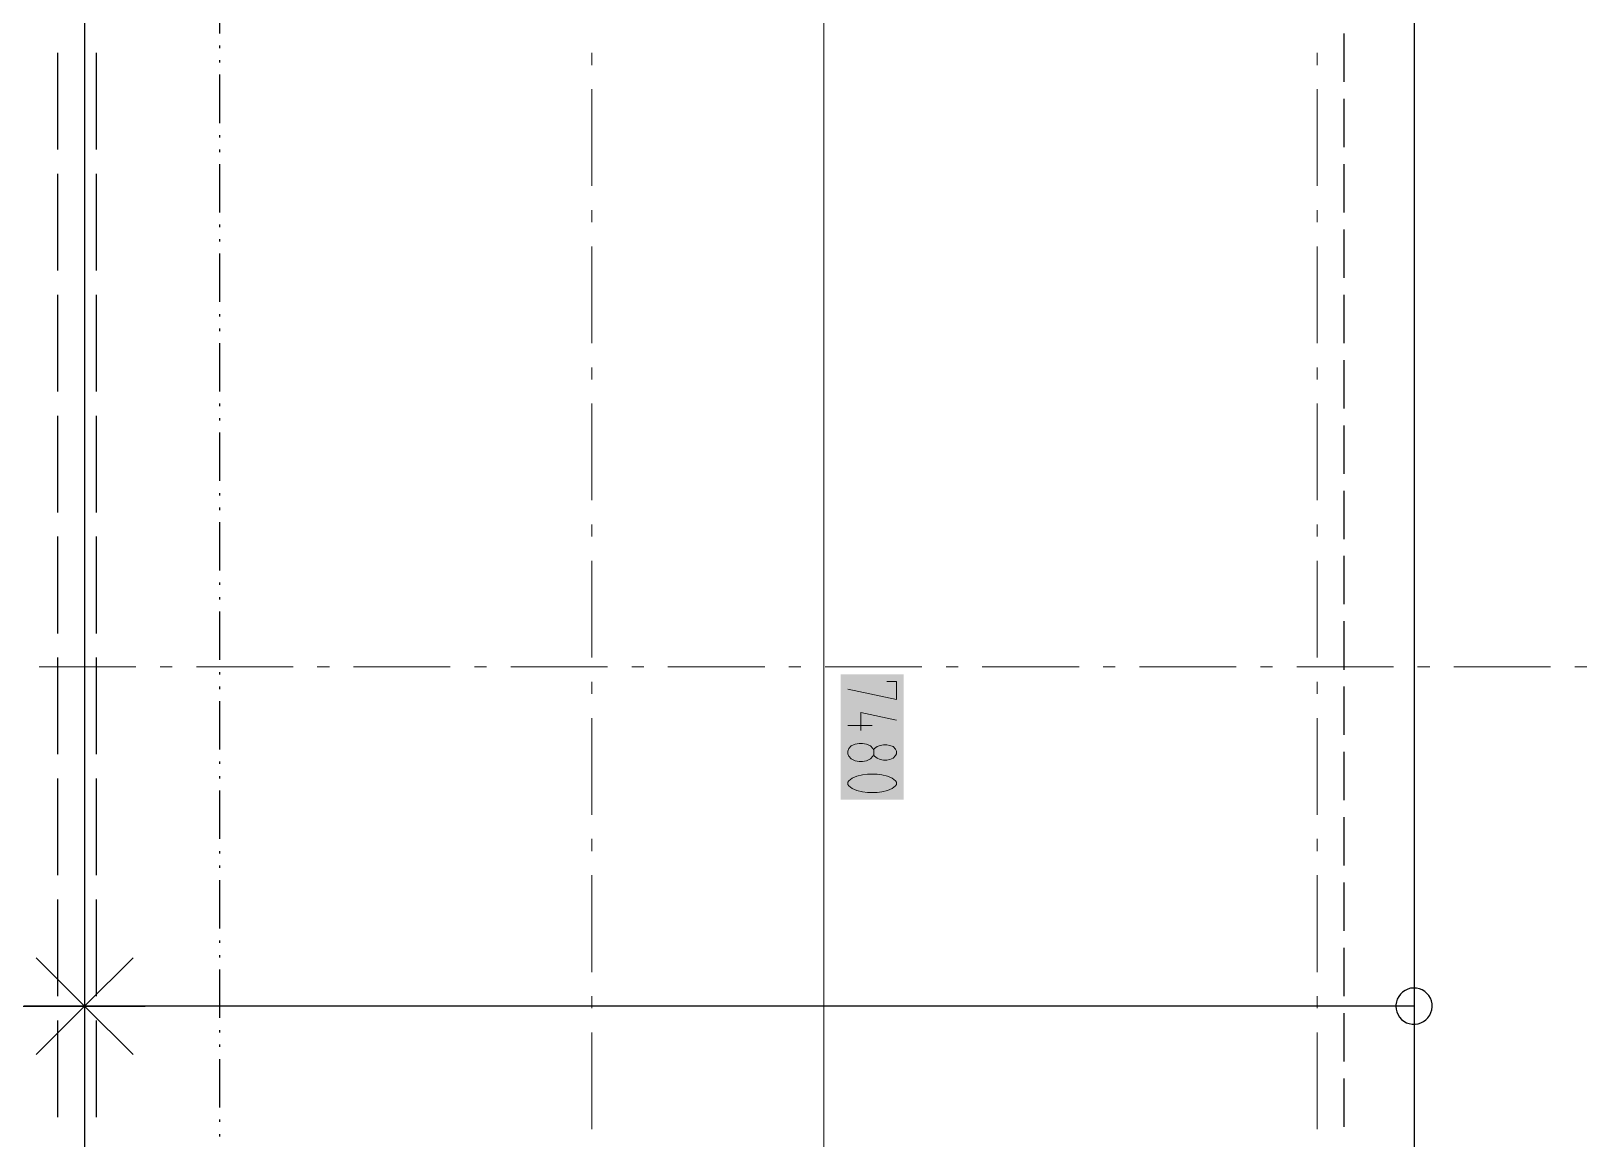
# Model space of a CAD drawing. Header units: millimetres. Extents: x 0 to 594, y 0 to 420.
# Drawn here: x 435.9 to 462.04, y 222.86 to 241.47 of the extents above; entities that cross this region are included whole.
import ezdxf

# ---------------------------------------------------------------- set-up
doc = ezdxf.new("R2010")
doc.units = ezdxf.units.MM
doc.header["$LTSCALE"] = 8
for name, color, linetype in [('PDF_Dokresleni nad rovinou rezu', 7, 'Continuous'), ('PDF_Dokresleni pod rovinou rezu', 7, 'Continuous'), ('PDF_Dvere', 7, 'Continuous'), ('PDF_Koty delkove', 7, 'Continuous'), ('PDF_Osy hlavni', 7, 'Continuous'), ('PDF_Rampy', 7, 'Continuous')]:
    doc.layers.add(name, color=color, linetype=linetype)

msp = doc.modelspace()

# ---------------------------------------------------------------- linework, layer by layer
at = {"layer": 'PDF_Dokresleni nad rovinou rezu', "lineweight": 25}
for points in [[(439.064, 242.245), (439.064, 241.433)], [(439.064, 241.229), (439.064, 241.189)], [(439.064, 240.986), (439.064, 240.945)], [(439.064, 240.742), (439.064, 239.929)], [(439.064, 239.726), (439.064, 239.685)], [(439.064, 239.482), (439.064, 239.442)], [(439.064, 239.239), (439.064, 238.426)], [(439.064, 238.223), (439.064, 238.182)], [(439.064, 237.979), (439.064, 237.938)], [(439.064, 237.735), (439.064, 236.923)], [(439.064, 236.719), (439.064, 236.679)], [(439.064, 236.476), (439.064, 236.435)], [(439.064, 236.232), (439.064, 235.419)], [(439.064, 235.216), (439.064, 235.175)], [(439.064, 234.972), (439.064, 234.932)], [(439.064, 234.728), (439.064, 233.916)], [(439.064, 233.713), (439.064, 233.672)], [(439.064, 233.469), (439.064, 233.428)], [(439.064, 233.225), (439.064, 232.412)], [(439.064, 232.209), (439.064, 232.169)], [(439.064, 231.965), (439.064, 231.925)], [(439.064, 231.722), (439.064, 230.909)], [(439.064, 230.706), (439.064, 230.665)], [(439.064, 230.462), (439.064, 230.421)], [(439.064, 230.218), (439.064, 229.406)], [(439.064, 229.202), (439.064, 229.162)], [(439.064, 228.959), (439.064, 228.918)], [(439.064, 228.715), (439.064, 227.902)], [(439.064, 227.699), (439.064, 227.658)], [(439.064, 227.455), (439.064, 227.415)], [(439.064, 227.211), (439.064, 226.399)], [(439.064, 226.196), (439.064, 226.155)], [(439.064, 225.952), (439.064, 225.911)], [(439.064, 225.708), (439.064, 224.895)], [(439.064, 224.692), (439.064, 224.652)], [(439.064, 224.449), (439.064, 224.408)], [(439.064, 224.205), (439.064, 223.392)], [(439.064, 223.189), (439.064, 223.148)], [(439.064, 222.945), (439.064, 222.904)]]:
    msp.add_lwpolyline(points, dxfattribs=at)
at = {"layer": 'PDF_Dokresleni pod rovinou rezu', "lineweight": 25}
for points in [[(457.958, 241.433), (457.958, 240.62)], [(457.958, 240.336), (457.958, 239.523)], [(457.958, 239.239), (457.958, 238.426)], [(457.958, 238.141), (457.958, 237.329)], [(457.958, 237.044), (457.958, 236.232)], [(457.958, 235.947), (457.958, 235.135)], [(457.958, 234.85), (457.958, 234.038)], [(457.958, 233.753), (457.958, 232.941)], [(457.958, 232.656), (457.958, 231.844)], [(457.958, 231.559), (457.958, 230.746)], [(457.958, 230.462), (457.958, 229.649)], [(457.958, 229.365), (457.958, 228.552)], [(457.958, 228.268), (457.958, 227.455)], [(457.958, 227.171), (457.958, 226.358)], [(457.958, 226.074), (457.958, 225.261)], [(457.958, 224.977), (457.958, 224.164)], [(457.958, 223.88), (457.958, 223.067)]]:
    msp.add_lwpolyline(points, dxfattribs=at)
at = {"layer": 'PDF_Dvere', "lineweight": 25}
for points in [[(436.342, 241.108), (436.342, 239.482)], [(436.992, 241.108), (436.992, 239.482)], [(436.342, 239.076), (436.342, 237.451)], [(436.992, 239.076), (436.992, 237.451)], [(436.342, 237.044), (436.342, 235.419)], [(436.992, 237.044), (436.992, 235.419)], [(436.342, 235.013), (436.342, 233.388)], [(436.992, 235.013), (436.992, 233.388)], [(436.342, 232.981), (436.342, 231.356)], [(436.992, 232.981), (436.992, 231.356)], [(436.342, 230.95), (436.342, 229.324)], [(436.992, 230.95), (436.992, 229.324)], [(436.342, 228.918), (436.342, 227.293)], [(436.992, 228.918), (436.992, 227.293)], [(436.342, 226.886), (436.342, 225.261)], [(436.992, 226.886), (436.992, 225.261)], [(436.342, 224.855), (436.342, 223.23)], [(436.992, 224.855), (436.992, 223.23)]]:
    msp.add_lwpolyline(points, dxfattribs=at)
at = {"layer": 'PDF_Koty delkove', "lineweight": 18}
for points in [[(449.22, 301.251), (449.22, 300.784), (449.22, 298), (449.22, 260.66), (449.22, 260.009), (449.22, 199.224), (449.22, 198.208), (449.22, 196.177), (449.22, 181.752), (449.22, 180.94), (449.22, 149.166), (449.22, 145.956), (449.22, 144.087)], [(450.277, 230.549), (450.439, 230.549), (450.439, 230.245), (449.626, 230.418)], [(449.626, 229.811), (450.032, 229.811)], [(449.843, 229.725), (449.843, 230.028), (450.439, 229.898)], [(450.06, 229.4), (450.074, 229.421), (450.114, 229.454), (450.168, 229.475), (450.222, 229.486), (450.277, 229.486), (450.331, 229.475), (450.385, 229.454), (450.426, 229.41), (450.439, 229.378), (450.439, 229.335), (450.426, 229.302), (450.385, 229.259), (450.331, 229.237), (450.277, 229.226), (450.222, 229.226), (450.168, 229.237), (450.114, 229.259), (450.074, 229.291), (450.06, 229.313)], [(450.195, 228.696), (450.29, 228.717), (450.371, 228.75), (450.426, 228.793), (450.439, 228.815), (450.439, 228.858), (450.426, 228.88), (450.371, 228.923), (450.29, 228.955), (450.195, 228.977), (450.114, 228.988), (449.952, 228.988), (449.871, 228.977), (449.775, 228.955), (449.694, 228.923), (449.64, 228.88), (449.626, 228.858), (449.626, 228.815), (449.64, 228.793), (449.694, 228.75), (449.775, 228.717), (449.871, 228.696), (449.952, 228.685)], [(449.952, 228.685), (450.114, 228.685), (450.195, 228.696)]]:
    msp.add_lwpolyline(points, dxfattribs=at)
msp.add_lwpolyline([(449.816, 229.205), (449.871, 229.205), (449.938, 229.216), (450.005, 229.248), (450.046, 229.291), (450.06, 229.313), (450.06, 229.4), (450.046, 229.421), (450.005, 229.465), (449.938, 229.497), (449.871, 229.508), (449.816, 229.508), (449.749, 229.497), (449.68, 229.465), (449.64, 229.421), (449.626, 229.378), (449.626, 229.335), (449.64, 229.291), (449.68, 229.248), (449.749, 229.216)], close=True, dxfattribs=at)
at = {"layer": 'PDF_Koty delkove', "color": 7, "lineweight": 18, "true_color": 0xffffff, "transparency": 33554559}
msp.add_solid([(449.504, 230.67), (449.504, 228.563), (450.561, 230.67), (450.561, 228.563)], dxfattribs=at)
at = {"layer": 'PDF_Osy hlavni', "lineweight": 18}
for points in [[(445.322, 241.108), (445.322, 240.904), (445.322, 241.108)], [(457.511, 241.108), (457.511, 240.904)], [(445.322, 240.498), (445.322, 238.873), (445.322, 240.498)], [(457.511, 240.498), (457.511, 238.873)], [(445.322, 238.467), (445.322, 238.263), (445.322, 238.467)], [(457.511, 238.467), (457.511, 238.263)], [(445.322, 237.857), (445.322, 236.232)], [(445.322, 237.857), (445.322, 236.232)], [(457.511, 237.857), (457.511, 236.232)], [(445.322, 235.825), (445.322, 235.622)], [(445.322, 235.825), (445.322, 235.622)], [(457.511, 235.825), (457.511, 235.622)], [(445.322, 235.216), (445.322, 233.591)], [(445.322, 235.216), (445.322, 233.591)], [(457.511, 235.216), (457.511, 233.591)], [(445.322, 232.981), (445.322, 233.184), (445.322, 232.981)], [(457.511, 233.184), (457.511, 232.981)], [(445.322, 230.95), (445.322, 232.575), (445.322, 230.95)], [(457.511, 232.575), (457.511, 230.95)], [(436.037, 230.795), (437.662, 230.795)], [(438.069, 230.795), (438.272, 230.795)], [(438.678, 230.795), (440.303, 230.795)], [(440.71, 230.795), (440.913, 230.795)], [(441.319, 230.795), (442.944, 230.795)], [(443.351, 230.795), (443.554, 230.795)], [(443.96, 230.795), (445.585, 230.795)], [(445.992, 230.795), (446.195, 230.795)], [(446.601, 230.795), (448.227, 230.795)], [(448.633, 230.795), (448.836, 230.795)], [(449.242, 230.795), (450.868, 230.795)], [(451.274, 230.795), (451.477, 230.795)], [(451.883, 230.795), (453.509, 230.795)], [(453.915, 230.795), (454.118, 230.795)], [(454.524, 230.795), (456.15, 230.795)], [(456.556, 230.795), (456.759, 230.795)], [(457.166, 230.795), (458.791, 230.795)], [(459.197, 230.795), (459.4, 230.795)], [(459.807, 230.795), (461.432, 230.795)], [(461.838, 230.795), (462.041, 230.795)], [(445.322, 230.34), (445.322, 230.543), (445.322, 230.34)], [(457.511, 230.543), (457.511, 230.34)], [(445.322, 228.309), (445.322, 229.934), (445.322, 228.309)], [(457.511, 229.934), (457.511, 228.309)], [(445.322, 227.699), (445.322, 227.902), (445.322, 227.699)], [(457.511, 227.902), (457.511, 227.699)], [(445.322, 227.293), (445.322, 225.667), (445.322, 227.293)], [(457.511, 227.293), (457.511, 225.667)], [(445.322, 225.261), (445.322, 225.058), (445.322, 225.261)], [(457.511, 225.261), (457.511, 225.058)], [(445.322, 223.026), (445.322, 224.652), (445.322, 223.026)], [(457.511, 224.652), (457.511, 223.026)]]:
    msp.add_lwpolyline(points, dxfattribs=at)
at = {"layer": 'PDF_Rampy', "lineweight": 25}
for points in [[(459.137, 258.831), (459.137, 199.224)], [(436.8, 247.292), (436.8, 204.1)], [(435.988, 224.281), (436.8, 225.094), (435.988, 225.906)], [(437.613, 225.906), (436.8, 225.094)], [(459.137, 225.399), (459.137, 225.399)], [(385.633, 225.094), (436.8, 225.094), (435.784, 225.094)], [(459.137, 225.094), (436.8, 225.094)], [(437.613, 224.281), (436.8, 225.094), (437.816, 225.094)], [(458.832, 225.094), (458.832, 225.094)], [(459.441, 225.094), (459.441, 225.094)], [(459.137, 224.789), (459.137, 224.789)]]:
    msp.add_lwpolyline(points, dxfattribs=at)
msp.add_lwpolyline([(458.832, 225.094), (458.836, 225.044), (458.848, 224.996), (458.868, 224.95), (458.895, 224.909), (458.928, 224.872), (458.967, 224.841), (459.01, 224.816), (459.057, 224.8), (459.106, 224.791), (459.156, 224.79), (459.205, 224.797), (459.252, 224.812), (459.297, 224.834), (459.337, 224.864), (459.371, 224.9), (459.4, 224.94), (459.421, 224.985), (459.435, 225.033), (459.441, 225.082), (459.439, 225.132), (459.429, 225.181), (459.411, 225.227), (459.385, 225.27), (459.353, 225.308), (459.316, 225.34), (459.273, 225.366), (459.227, 225.385), (459.179, 225.396), (459.129, 225.398), (459.08, 225.393), (459.032, 225.38), (458.987, 225.359), (458.945, 225.331), (458.909, 225.297), (458.879, 225.257), (458.856, 225.213), (458.84, 225.166), (458.833, 225.117)], close=True, dxfattribs=at)

doc.saveas('drawing.dxf')
